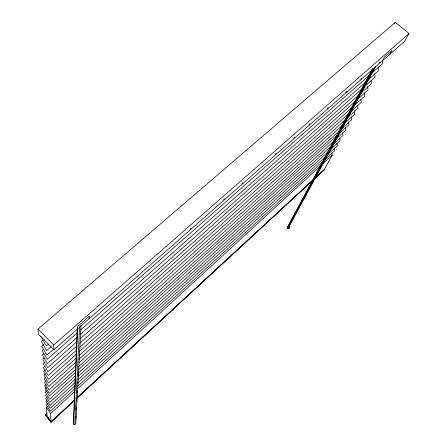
<?xml version="1.0" encoding="UTF-8"?>
<svg xmlns="http://www.w3.org/2000/svg" width="447" height="447" viewBox="0 0 447 447"><rect width="100%" height="100%" fill="white"/><g stroke="black" fill="none" stroke-linecap="round" stroke-linejoin="round"><path stroke-width="0.67" d="M77.23 328.623L73.33 423.102L73.593 424.337L74.839 424.65L75.822 423.728L81.013 325.416M77.504 328.986L77.61 326.489L89.238 316.275L89.042 318.834M73.593 424.337L77.694 328.288M74.839 424.65L79.594 326.668M75.772 418.319L75.878 416.23M76.202 409.966L76.342 407.183M76.666 400.92L76.772 398.83M77.096 392.567L77.169 391.175M77.56 383.52L77.633 382.129M77.99 375.173L78.057 373.781M288.896 227.255L289.544 225.729L287.41 227.221L287.477 228.59L288.958 228.624L289.544 225.729L375.871 66.178M394.746 23.54L395.383 22.35L409.027 33.542L404.703 41.18L53.903 349.744L38.392 334.082L37.973 329.076L395.383 22.35M372.468 68.877L287.695 226.551L288.41 225.875L373.072 68.654M287.477 228.59L374.949 66.989M382.392 60.803L384.437 57.071L391.997 50.427L389.913 54.188M331.858 153.153L332.188 155.17L324.343 169.43L77.113 397.579M287.41 227.221L289.544 225.729M47.376 406.178L46.343 407.116L46.985 415.486L50.958 421.717L74.554 399.942M74.582 400.434L50.986 422.214L74.543 400.21M77.108 397.841L324.097 169.871L77.147 398.065M50.986 422.214L49.343 420.515L45.415 414.833L46.957 413.419M75.035 388.577L50.321 411.212L46.153 404.585L47.186 403.647M77.61 386.219L334.54 150.89L334.105 148.169M50.958 421.717L50.472 413.654L74.632 391.483M77.717 388.655L332.188 155.17M75.225 382.341L49.969 405.379L45.689 398.523L47.242 397.115M77.8 379.995L340.139 140.716L339.748 138.14M75.364 385.28L50.148 408.334L45.924 401.59L46.957 400.652M77.42 383.403L337.312 145.856L336.915 143.319M75.085 379.324L49.785 402.35L45.449 395.371L46.482 394.438M78.18 376.508L343.028 135.469L342.637 132.854M75.794 372.144L49.405 396.048L44.951 388.823L46.505 387.426M78.381 369.798L348.984 124.64L348.604 121.936M75.414 375.798L49.6 399.238L45.203 392.142L46.756 390.739M78.51 372.982L345.972 130.111L345.587 127.456M75.644 369.339L49.231 393.215L44.722 385.878L46.281 384.481M78.231 366.998L351.644 119.807L351.269 117.064M75.979 365.562L49.03 389.868L44.46 382.397L46.019 381M79.085 362.757L354.778 114.108L354.348 110.895M76.135 358.187L48.606 382.883L43.901 375.128L45.465 373.737M79.248 355.387L361.26 102.335L360.919 99.675M76.314 361.69L48.824 386.42L44.186 378.81L45.745 377.419M78.907 359.354L357.98 108.286L357.555 105.017M76.471 354.113L48.388 379.246L43.616 371.345L45.181 369.954M79.594 351.32L364.607 96.25L364.193 92.87M76.817 349.934L48.164 375.508L43.314 367.445L44.884 366.059M79.94 347.146L368.032 90.026L367.624 86.584M76.588 346.151L47.93 371.658L43.013 363.439L44.577 362.053M79.717 343.369L371.535 83.662L371.161 80.404M76.934 341.743L47.689 367.697L42.694 359.31L44.27 357.924M80.069 338.966L375.117 77.141L374.754 73.828M77.007 333.11L47.186 359.41L42.035 350.671L43.61 349.291M80.672 329.88L382.548 63.642L382.269 60.893M77.23 337.262L47.443 363.612L42.37 355.052L43.946 353.672M80.371 334.485L378.788 70.47L378.43 67.095M53.735 349.09L46.924 355.08L41.688 346.151L43.795 344.319M189.941 229.35L190.992 228.428M223.472 199.876L224.517 198.954M241.805 183.756L242.855 182.834M275.335 154.282L276.38 153.36M293.668 138.162L294.718 137.24M308.86 124.808L309.911 123.886M327.198 108.688L328.243 107.766M345.531 92.568L347.107 91.188M360.723 79.214L361.774 78.292M379.062 63.094L380.112 62.172M51.377 346.475L46.656 350.61L41.336 341.491L42.918 340.117M53.903 349.744L53.735 344.972L409.027 33.542M48.483 344.168L46.376 346.006L40.968 336.68M45.415 414.833L47.047 416.28L50.975 421.962M37.973 329.076L53.735 344.972M46.343 407.116L50.472 413.654M288.835 226.4L288.958 228.624"/></g></svg>
